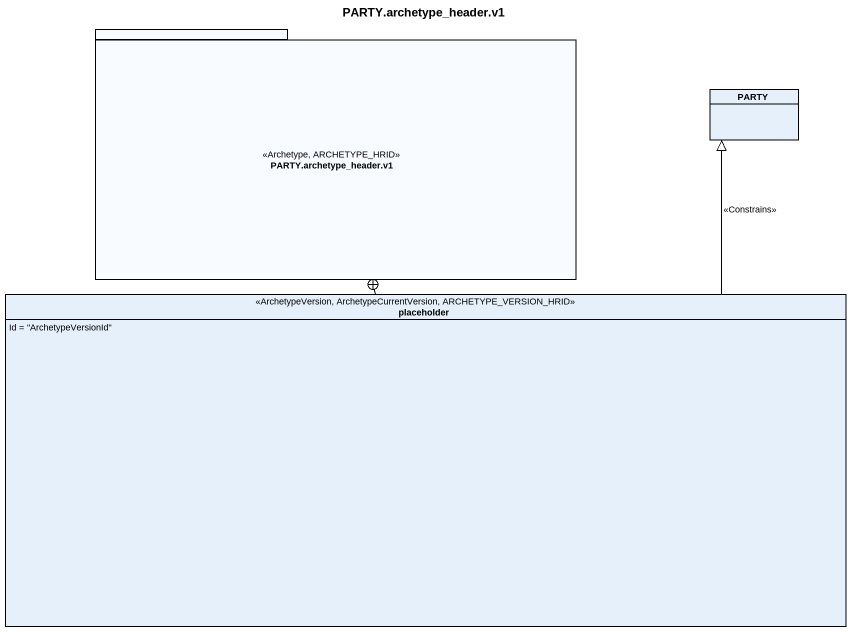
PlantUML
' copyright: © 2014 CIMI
@startuml
title PARTY.archetype_header.v1
hide circle
hide empty members
package "PARTY.archetype_header.v1" as PARTY_archetype_header_v1 <<Archetype, ARCHETYPE_HRID>> {
}
class PARTY
class placeholder <<ArchetypeVersion, ArchetypeCurrentVersion, ARCHETYPE_VERSION_HRID>> {
  Id = "ArchetypeVersionId"
}
placeholder -up-+ PARTY_archetype_header_v1
placeholder -up-|> PARTY : <<Constrains>>
@enduml
